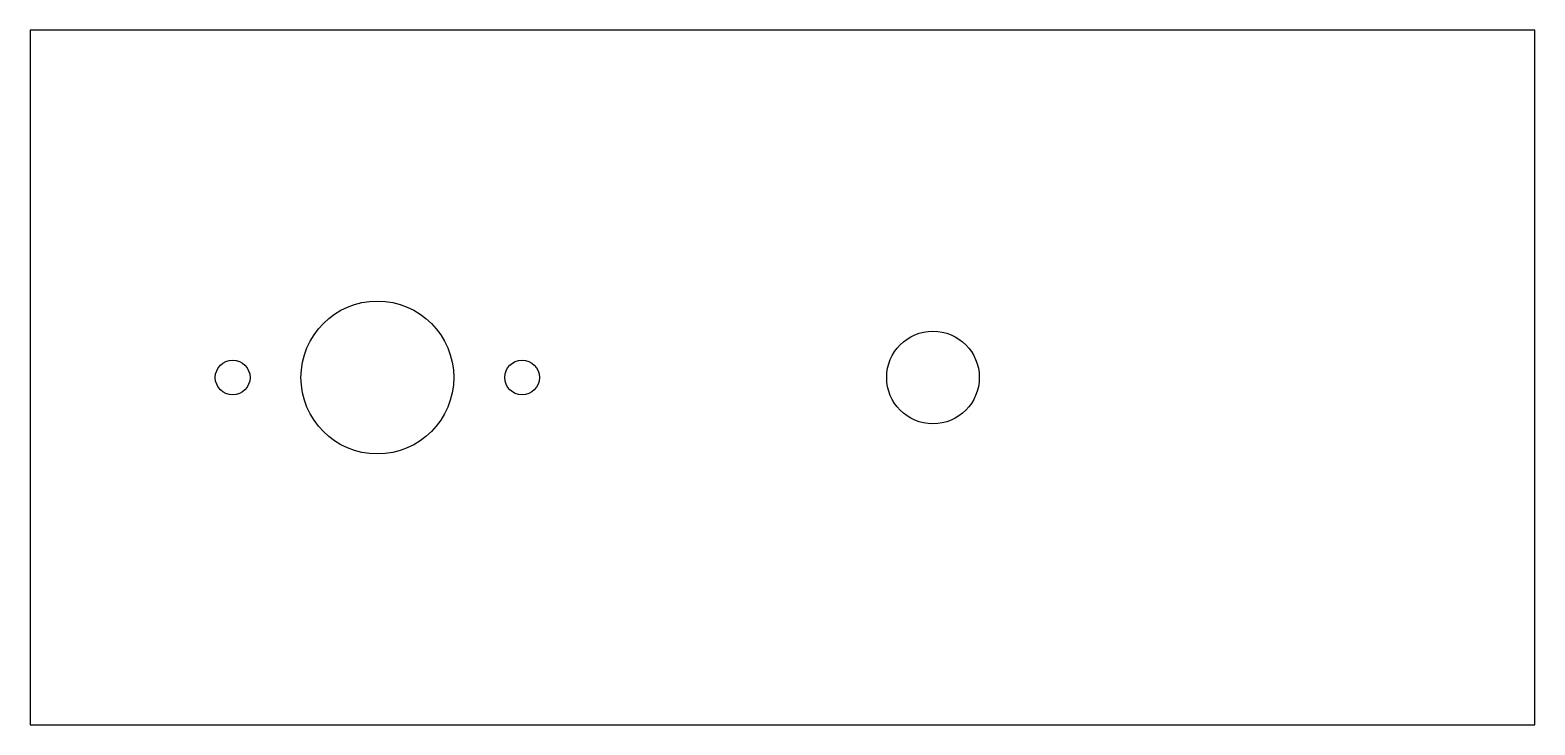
# Model space of a CAD drawing. Header units: millimetres. Extents: x -30 to 100, y -30 to 30.
import ezdxf

# ---------------------------------------------------------------- set-up
doc = ezdxf.new("R2010")
doc.units = ezdxf.units.MM
doc.layers.get('0').update_dxf_attribs({"linetype": 'CONTINUOUS'})

msp = doc.modelspace()

# ---------------------------------------------------------------- linework, layer by layer
msp.add_lwpolyline([(-30, 30), (-30, -30), (100, -30), (100, 30)], close=True)
for centre, radius in [((0, 0), 6.6), ((48, 0), 4), ((-12.5, 0), 1.5), ((12.5, 0), 1.5)]:
    msp.add_circle(centre, radius)

doc.saveas('drawing.dxf')
